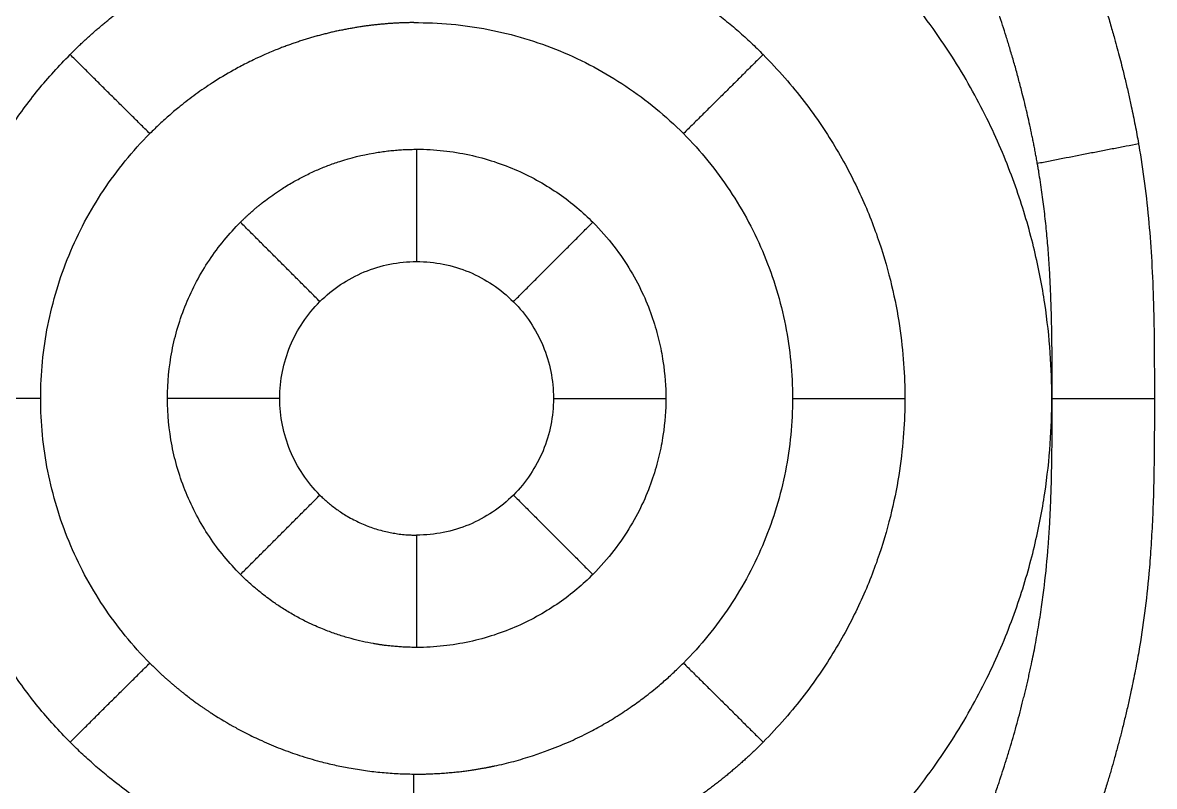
# Model space of a CAD drawing. Extents: x -54 to 18, y -18 to 89.
# Drawn here: x -31.5 to -20.62, y 12.07 to 19.42 of the extents above; entities that cross this region are included whole.
import ezdxf

# ---------------------------------------------------------------- set-up
doc = ezdxf.new("R2010")
doc.units = 0
doc.header["$MEASUREMENT"] = 0
doc.layers.add('GEOMETRY', color=2, linetype='Continuous', lineweight=25)

# ---------------------------------------------------------------- blocks, each defined once
blk = doc.blocks.new('2026 MINI-ASPIRE')
at = {"layer": 'GEOMETRY'}
blk.add_line((-2.746, -34.951), (-2.746, -34.948), dxfattribs=at)
for points, knots in [([(-13.166, -31.643), (-13.156, -31.632), (-13.136, -31.612), (-13.106, -31.582), (-13.075, -31.553), (-13.044, -31.523), (-13.013, -31.494), (-12.981, -31.466), (-12.949, -31.437), (-12.918, -31.409), (-12.885, -31.382), (-12.853, -31.354), (-12.821, -31.327), (-12.777, -31.292), (-12.7, -31.231), (-12.593, -31.15), (-12.48, -31.071), (-12.343, -30.98), (-12.178, -30.879), (-11.977, -30.771), (-11.763, -30.668), (-11.558, -30.581), (-11.353, -30.507), (-11.177, -30.45), (-11.01, -30.404), (-10.871, -30.371), (-10.757, -30.347), (-10.666, -30.329), (-10.575, -30.314), (-10.484, -30.3), (-10.394, -30.289), (-10.305, -30.279), (-10.217, -30.271), (-10.129, -30.265), (-10.042, -30.26), (-9.956, -30.257), (-9.899, -30.256), (-9.871, -30.256)], [0, 0, 0, 0, 0.011688, 0.02336, 0.035015, 0.046653, 0.058273, 0.069875, 0.081458, 0.093023, 0.104568, 0.116093, 0.127598, 0.139082, 0.162301, 0.207543, 0.249443, 0.275164, 0.341826, 0.407499, 0.461793, 0.535706, 0.589517, 0.639955, 0.687121, 0.731118, 0.756789, 0.782219, 0.807404, 0.832344, 0.857039, 0.881486, 0.905686, 0.929637, 0.95334, 0.976794, 1, 1, 1, 1]), ([(-9.871, -30.256), (-9.857, -30.256), (-9.828, -30.256), (-9.785, -30.256), (-9.743, -30.257), (-9.7, -30.258), (-9.658, -30.259), (-9.615, -30.261), (-9.573, -30.263), (-9.53, -30.266), (-9.488, -30.269), (-9.446, -30.272), (-9.404, -30.276), (-9.312, -30.285), (-9.131, -30.307), (-8.887, -30.35), (-8.626, -30.412), (-8.382, -30.484), (-8.152, -30.566), (-7.933, -30.657), (-7.729, -30.753), (-7.558, -30.844), (-7.363, -30.958), (-7.213, -31.055), (-7.077, -31.152), (-7.007, -31.204), (-6.939, -31.256), (-6.873, -31.31), (-6.808, -31.364), (-6.744, -31.418), (-6.682, -31.473), (-6.622, -31.529), (-6.563, -31.585), (-6.525, -31.624), (-6.506, -31.643)], [0, 0, 0, 0, 0.011452, 0.022875, 0.034287, 0.045688, 0.057075, 0.06845, 0.079812, 0.09116, 0.102493, 0.113812, 0.125116, 0.136405, 0.188247, 0.271232, 0.335165, 0.403051, 0.475273, 0.531263, 0.593884, 0.65543, 0.687123, 0.775024, 0.798401, 0.821587, 0.844579, 0.867375, 0.889976, 0.912379, 0.934583, 0.956589, 0.978395, 1, 1, 1, 1]), ([(-3.731, -34.948), (-3.731, -34.808), (-3.736, -34.662), (-3.757, -34.358), (-3.775, -34.2), (-3.824, -33.871), (-3.857, -33.7), (-3.941, -33.348), (-3.993, -33.166), (-4.121, -32.792), (-4.196, -32.599), (-4.376, -32.208), (-4.48, -32.009), (-4.721, -31.607), (-4.858, -31.405), (-5.169, -31.004), (-5.343, -30.806), (-5.537, -30.613)], [0, 0, 0, 0, 0.125, 0.125, 0.25, 0.25, 0.375, 0.375, 0.5, 0.5, 0.625, 0.625, 0.75, 0.75, 0.875, 0.875, 1, 1, 1, 1]), ([(-3.388, -30.675), (-3.38, -30.698), (-3.364, -30.742), (-3.342, -30.808), (-3.319, -30.874), (-3.289, -30.965), (-3.251, -31.079), (-3.208, -31.218), (-3.167, -31.354), (-3.132, -31.477), (-3.103, -31.584), (-3.078, -31.677), (-3.063, -31.738), (-3.055, -31.767)], [0, 0, 0, 0, 0.064312, 0.1229879, 0.1819413, 0.2483623, 0.3737505, 0.4988299, 0.6292715, 0.7476788, 0.8353439, 0.9194487, 1, 1, 1, 1]), ([(-4.015, -32.016), (-4.021, -31.995), (-4.031, -31.953), (-4.048, -31.891), (-4.065, -31.828), (-4.082, -31.765), (-4.1, -31.703), (-4.118, -31.641), (-4.141, -31.562), (-4.169, -31.468), (-4.204, -31.361), (-4.232, -31.275), (-4.256, -31.203), (-4.281, -31.131), (-4.304, -31.065), (-4.32, -31.022), (-4.323, -31.013)], [0, 0, 0, 0, 0.061682, 0.123406, 0.185174, 0.246991, 0.308857, 0.370776, 0.43275, 0.543975, 0.649999, 0.755332, 0.800835, 0.868746, 0.973663, 1, 1, 1, 1]), ([(-9.863, -31.336), (-9.876, -31.336), (-9.902, -31.336), (-9.941, -31.337), (-9.98, -31.338), (-10.019, -31.34), (-10.059, -31.342), (-10.098, -31.345), (-10.138, -31.348), (-10.179, -31.352), (-10.219, -31.356), (-10.26, -31.36), (-10.301, -31.365), (-10.342, -31.371), (-10.383, -31.377), (-10.424, -31.384), (-10.466, -31.391), (-10.507, -31.398), (-10.549, -31.407), (-10.591, -31.415), (-10.633, -31.424), (-10.675, -31.434), (-10.717, -31.445), (-10.76, -31.456), (-10.802, -31.467), (-10.845, -31.479), (-10.887, -31.492), (-10.93, -31.505), (-10.973, -31.519), (-11.015, -31.533), (-11.058, -31.549), (-11.101, -31.564), (-11.145, -31.581), (-11.214, -31.608), (-11.301, -31.645), (-11.396, -31.689), (-11.492, -31.737), (-11.625, -31.808), (-11.788, -31.906), (-11.958, -32.022), (-12.077, -32.114), (-12.159, -32.181), (-12.209, -32.224), (-12.257, -32.267), (-12.306, -32.311), (-12.353, -32.357), (-12.385, -32.388), (-12.4, -32.403)], [0, 0, 0, 0, 0.013695, 0.027476, 0.041344, 0.0553, 0.069342, 0.083472, 0.097688, 0.111991, 0.126381, 0.140857, 0.15542, 0.170069, 0.184804, 0.199625, 0.214531, 0.229523, 0.2446, 0.259761, 0.275007, 0.290336, 0.305749, 0.321245, 0.336823, 0.352484, 0.368226, 0.384049, 0.399953, 0.415936, 0.431998, 0.448139, 0.464357, 0.481598, 0.527859, 0.564472, 0.59247, 0.641597, 0.72489, 0.793813, 0.860955, 0.883938, 0.907002, 0.930144, 0.95336, 0.976646, 1, 1, 1, 1]), ([(-9.863, -31.336), (-9.623, -31.334), (-9.383, -31.356), (-8.912, -31.447), (-8.681, -31.517), (-8.238, -31.699), (-8.025, -31.813), (-7.627, -32.08), (-7.441, -32.233), (-7.272, -32.403)], [0, 0, 0, 0, 0.25, 0.25, 0.5, 0.5, 0.75, 0.75, 1, 1, 1, 1]), ([(-14.528, -34.948), (-14.528, -34.802), (-14.522, -34.654), (-14.493, -34.357), (-14.472, -34.207), (-14.414, -33.909), (-14.378, -33.761), (-14.291, -33.466), (-14.24, -33.32), (-14.123, -33.034), (-14.057, -32.893), (-13.912, -32.618), (-13.833, -32.485), (-13.662, -32.227), (-13.57, -32.102), (-13.376, -31.864), (-13.273, -31.75), (-13.166, -31.643)], [0, 0, 0, 0, 0.125, 0.125, 0.25, 0.25, 0.375, 0.375, 0.5, 0.5, 0.625, 0.625, 0.75, 0.75, 0.875, 0.875, 1, 1, 1, 1]), ([(-12.4, -32.403), (-12.432, -32.371), (-12.464, -32.34), (-12.528, -32.277), (-12.559, -32.245), (-12.623, -32.182), (-12.655, -32.15), (-12.719, -32.087), (-12.751, -32.055), (-12.815, -31.992), (-12.847, -31.96), (-12.911, -31.896), (-12.943, -31.865), (-13.006, -31.801), (-13.038, -31.77), (-13.102, -31.706), (-13.134, -31.674), (-13.166, -31.643)], [0, 0, 0, 0, 0.125, 0.125, 0.25, 0.25, 0.375, 0.375, 0.5, 0.5, 0.625, 0.625, 0.75, 0.75, 0.875, 0.875, 1, 1, 1, 1]), ([(-6.506, -31.643), (-6.538, -31.674), (-6.57, -31.706), (-6.634, -31.77), (-6.666, -31.801), (-6.729, -31.865), (-6.761, -31.897), (-6.825, -31.96), (-6.857, -31.992), (-6.921, -32.055), (-6.953, -32.087), (-7.017, -32.15), (-7.049, -32.182), (-7.113, -32.245), (-7.144, -32.277), (-7.208, -32.34), (-7.24, -32.372), (-7.272, -32.403)], [0, 0, 0, 0, 0.125, 0.125, 0.25, 0.25, 0.375, 0.375, 0.5, 0.5, 0.625, 0.625, 0.75, 0.75, 0.875, 0.875, 1, 1, 1, 1]), ([(-6.506, -31.643), (-6.359, -31.79), (-6.228, -31.942), (-5.994, -32.248), (-5.89, -32.402), (-5.709, -32.708), (-5.631, -32.86), (-5.495, -33.158), (-5.438, -33.305), (-5.342, -33.59), (-5.303, -33.728), (-5.239, -33.997), (-5.214, -34.127), (-5.177, -34.377), (-5.164, -34.498), (-5.147, -34.73), (-5.144, -34.841), (-5.144, -34.948)], [0, 0, 0, 0, 0.125, 0.125, 0.25, 0.25, 0.375, 0.375, 0.5, 0.5, 0.625, 0.625, 0.75, 0.75, 0.875, 0.875, 1, 1, 1, 1]), ([(-3.055, -31.767), (-3.05, -31.789), (-3.039, -31.831), (-3.024, -31.894), (-3.009, -31.957), (-2.995, -32.019), (-2.981, -32.08), (-2.966, -32.151), (-2.949, -32.231), (-2.931, -32.321), (-2.914, -32.41), (-2.904, -32.469), (-2.898, -32.498)], [0, 0, 0, 0, 0.087923, 0.174908, 0.260958, 0.346076, 0.430267, 0.513534, 0.637076, 0.759325, 0.880296, 1, 1, 1, 1]), ([(-3.871, -32.688), (-3.874, -32.671), (-3.88, -32.637), (-3.889, -32.587), (-3.898, -32.537), (-3.908, -32.489), (-3.918, -32.441), (-3.931, -32.378), (-3.948, -32.298), (-3.969, -32.204), (-3.992, -32.109), (-4.007, -32.047), (-4.015, -32.016)], [0, 0, 0, 0, 0.075594, 0.150015, 0.223258, 0.29532, 0.366197, 0.435884, 0.578037, 0.719439, 0.860093, 1, 1, 1, 1]), ([(-13.449, -34.948), (-13.449, -34.713), (-13.426, -34.477), (-13.334, -34.016), (-13.266, -33.789), (-13.087, -33.354), (-12.976, -33.145), (-12.715, -32.753), (-12.566, -32.57), (-12.4, -32.403)], [0, 0, 0, 0, 0.25, 0.25, 0.5, 0.5, 0.75, 0.75, 1, 1, 1, 1]), ([(-7.272, -32.403), (-7.106, -32.57), (-6.957, -32.754), (-6.696, -33.146), (-6.586, -33.354), (-6.406, -33.789), (-6.338, -34.016), (-6.247, -34.477), (-6.224, -34.713), (-6.224, -34.948)], [0, 0, 0, 0, 0.25, 0.25, 0.5, 0.5, 0.75, 0.75, 1, 1, 1, 1]), ([(-3.871, -32.688), (-3.83, -32.68), (-3.79, -32.672), (-3.708, -32.656), (-3.667, -32.648), (-3.544, -32.624), (-3.462, -32.608), (-3.339, -32.584), (-3.298, -32.576), (-3.216, -32.56), (-3.176, -32.552), (-3.096, -32.537), (-3.056, -32.529), (-2.977, -32.514), (-2.938, -32.506), (-2.898, -32.498)], [0, 0, 0, 0, 0.125, 0.125, 0.25, 0.25, 0.5, 0.5, 0.625, 0.625, 0.75, 0.75, 0.875, 0.875, 1, 1, 1, 1]), ([(-2.898, -32.498), (-2.898, -32.504), (-2.875, -32.632), (-2.837, -32.886), (-2.797, -33.259), (-2.769, -33.644), (-2.756, -33.966), (-2.75, -34.235), (-2.747, -34.457), (-2.746, -34.697), (-2.746, -34.866), (-2.746, -34.948)], [0, 0, 0, 0, 0.006838, 0.158944, 0.3139, 0.464922, 0.629655, 0.706989, 0.793847, 0.900575, 1, 1, 1, 1]), ([(-11.529, -33.255), (-11.522, -33.247), (-11.507, -33.233), (-11.485, -33.212), (-11.465, -33.193), (-11.446, -33.175), (-11.428, -33.16), (-11.412, -33.145), (-11.398, -33.133), (-11.384, -33.121), (-11.373, -33.111), (-11.362, -33.103), (-11.354, -33.096), (-11.347, -33.09), (-11.341, -33.086), (-11.337, -33.082), (-11.315, -33.065), (-11.247, -33.012), (-11.141, -32.938), (-11.019, -32.865), (-10.909, -32.807), (-10.801, -32.755), (-10.689, -32.709), (-10.508, -32.646), (-10.34, -32.604), (-10.19, -32.58), (-10.129, -32.571), (-10.069, -32.565), (-10.01, -32.56), (-9.951, -32.556), (-9.893, -32.554), (-9.855, -32.554), (-9.836, -32.553)], [0, 0, 0, 0, 0.017089, 0.033043, 0.047866, 0.061564, 0.074142, 0.085606, 0.095961, 0.105211, 0.11336, 0.120413, 0.126373, 0.131242, 0.135024, 0.137721, 0.139333, 0.180185, 0.275463, 0.344671, 0.407951, 0.472686, 0.536298, 0.601124, 0.778197, 0.811168, 0.843713, 0.87583, 0.907519, 0.938776, 0.969604, 1, 1, 1, 1]), ([(-9.836, -32.553), (-9.836, -32.599), (-9.836, -32.644), (-9.836, -32.733), (-9.836, -32.778), (-9.836, -32.868), (-9.836, -32.913), (-9.836, -33.003), (-9.836, -33.048), (-9.836, -33.138), (-9.836, -33.183), (-9.836, -33.274), (-9.836, -33.319), (-9.836, -33.409), (-9.836, -33.453), (-9.836, -33.543), (-9.836, -33.588), (-9.836, -33.633)], [0, 0, 0, 0, 0.125, 0.125, 0.25, 0.25, 0.375, 0.375, 0.5, 0.5, 0.625, 0.625, 0.75, 0.75, 0.875, 0.875, 1, 1, 1, 1]), ([(-9.836, -32.553), (-9.75, -32.553), (-9.664, -32.558), (-9.494, -32.576), (-9.411, -32.59), (-9.166, -32.643), (-9.01, -32.695), (-8.721, -32.823), (-8.588, -32.899), (-8.346, -33.067), (-8.238, -33.159), (-8.143, -33.255)], [0, 0, 0, 0, 0.125, 0.125, 0.25, 0.25, 0.5, 0.5, 0.75, 0.75, 1, 1, 1, 1]), ([(-3.728, -34.948), (-3.728, -34.911), (-3.728, -34.837), (-3.728, -34.725), (-3.729, -34.611), (-3.729, -34.494), (-3.731, -34.376), (-3.733, -34.237), (-3.737, -34.077), (-3.744, -33.897), (-3.753, -33.713), (-3.765, -33.527), (-3.782, -33.338), (-3.802, -33.152), (-3.826, -32.963), (-3.848, -32.823), (-3.863, -32.73), (-3.868, -32.702), (-3.871, -32.688)], [0, 0, 0, 0, 0.048532, 0.097978, 0.148368, 0.199731, 0.252098, 0.305499, 0.383069, 0.463785, 0.543136, 0.628007, 0.710078, 0.793892, 0.875827, 0.962298, 0.981264, 1, 1, 1, 1]), ([(-12.231, -34.948), (-12.231, -34.798), (-12.216, -34.645), (-12.157, -34.339), (-12.112, -34.187), (-11.992, -33.893), (-11.916, -33.751), (-11.74, -33.487), (-11.639, -33.365), (-11.529, -33.255)], [0, 0, 0, 0, 0.25, 0.25, 0.5, 0.5, 0.75, 0.75, 1, 1, 1, 1]), ([(-10.766, -34.018), (-10.798, -33.987), (-10.829, -33.955), (-10.893, -33.891), (-10.925, -33.859), (-10.988, -33.796), (-11.02, -33.764), (-11.084, -33.7), (-11.116, -33.668), (-11.179, -33.605), (-11.211, -33.573), (-11.275, -33.509), (-11.307, -33.477), (-11.37, -33.414), (-11.402, -33.382), (-11.466, -33.319), (-11.497, -33.287), (-11.529, -33.255)], [0, 0, 0, 0, 0.125, 0.125, 0.25, 0.25, 0.375, 0.375, 0.5, 0.5, 0.625, 0.625, 0.75, 0.75, 0.875, 0.875, 1, 1, 1, 1]), ([(-8.906, -34.019), (-8.874, -33.987), (-8.843, -33.955), (-8.779, -33.891), (-8.747, -33.86), (-8.684, -33.796), (-8.652, -33.764), (-8.588, -33.7), (-8.556, -33.668), (-8.493, -33.605), (-8.461, -33.573), (-8.397, -33.509), (-8.365, -33.477), (-8.302, -33.414), (-8.27, -33.382), (-8.207, -33.318), (-8.175, -33.287), (-8.143, -33.255)], [0, 0, 0, 0, 0.125, 0.125, 0.25, 0.25, 0.375, 0.375, 0.5, 0.5, 0.625, 0.625, 0.75, 0.75, 0.875, 0.875, 1, 1, 1, 1]), ([(-8.143, -33.255), (-8.068, -33.33), (-8, -33.408), (-7.879, -33.564), (-7.826, -33.643), (-7.733, -33.8), (-7.692, -33.878), (-7.622, -34.031), (-7.593, -34.106), (-7.544, -34.252), (-7.523, -34.323), (-7.491, -34.461), (-7.478, -34.527), (-7.449, -34.72), (-7.441, -34.839), (-7.441, -34.948)], [0, 0, 0, 0, 0.125, 0.125, 0.25, 0.25, 0.375, 0.375, 0.5, 0.5, 0.625, 0.625, 0.75, 0.75, 1, 1, 1, 1]), ([(-10.766, -34.018), (-10.705, -33.958), (-10.638, -33.903), (-10.495, -33.807), (-10.419, -33.766), (-10.26, -33.7), (-10.177, -33.675), (-10.008, -33.642), (-9.922, -33.633), (-9.836, -33.633)], [0, 0, 0, 0, 0.25, 0.25, 0.5, 0.5, 0.75, 0.75, 1, 1, 1, 1]), ([(-9.836, -33.633), (-9.75, -33.633), (-9.664, -33.642), (-9.495, -33.675), (-9.412, -33.7), (-9.253, -33.766), (-9.177, -33.807), (-9.034, -33.903), (-8.967, -33.958), (-8.906, -34.019)], [0, 0, 0, 0, 0.25, 0.25, 0.5, 0.5, 0.75, 0.75, 1, 1, 1, 1]), ([(-11.151, -34.948), (-11.151, -34.862), (-11.142, -34.776), (-11.109, -34.607), (-11.084, -34.524), (-11.018, -34.365), (-10.977, -34.289), (-10.881, -34.146), (-10.827, -34.079), (-10.766, -34.018)], [0, 0, 0, 0, 0.25, 0.25, 0.5, 0.5, 0.75, 0.75, 1, 1, 1, 1]), ([(-8.906, -34.019), (-8.845, -34.079), (-8.791, -34.146), (-8.695, -34.289), (-8.654, -34.366), (-8.588, -34.524), (-8.563, -34.607), (-8.53, -34.776), (-8.521, -34.862), (-8.521, -34.948)], [0, 0, 0, 0, 0.25, 0.25, 0.5, 0.5, 0.75, 0.75, 1, 1, 1, 1]), ([(-13.449, -34.948), (-13.494, -34.948), (-13.539, -34.948), (-13.628, -34.948), (-13.673, -34.948), (-13.763, -34.948), (-13.808, -34.948), (-13.898, -34.948), (-13.943, -34.948), (-14.033, -34.948), (-14.078, -34.948), (-14.168, -34.948), (-14.213, -34.948), (-14.303, -34.948), (-14.348, -34.948), (-14.438, -34.948), (-14.483, -34.948), (-14.528, -34.948)], [0, 0, 0, 0, 0.125, 0.125, 0.25, 0.25, 0.375, 0.375, 0.5, 0.5, 0.625, 0.625, 0.75, 0.75, 0.875, 0.875, 1, 1, 1, 1]), ([(-13.166, -38.254), (-13.273, -38.146), (-13.376, -38.032), (-13.57, -37.794), (-13.662, -37.669), (-13.833, -37.411), (-13.912, -37.278), (-14.057, -37.003), (-14.123, -36.863), (-14.24, -36.576), (-14.291, -36.43), (-14.378, -36.135), (-14.414, -35.987), (-14.472, -35.689), (-14.493, -35.539), (-14.522, -35.242), (-14.528, -35.094), (-14.528, -34.948)], [0, 0, 0, 0, 0.125, 0.125, 0.25, 0.25, 0.375, 0.375, 0.5, 0.5, 0.625, 0.625, 0.75, 0.75, 0.875, 0.875, 1, 1, 1, 1]), ([(-12.4, -37.493), (-12.566, -37.326), (-12.715, -37.143), (-12.976, -36.751), (-13.087, -36.542), (-13.266, -36.107), (-13.334, -35.88), (-13.426, -35.419), (-13.449, -35.183), (-13.449, -34.948)], [0, 0, 0, 0, 0.25, 0.25, 0.5, 0.5, 0.75, 0.75, 1, 1, 1, 1]), ([(-11.151, -34.948), (-11.196, -34.948), (-11.241, -34.948), (-11.331, -34.948), (-11.376, -34.948), (-11.465, -34.948), (-11.511, -34.948), (-11.601, -34.948), (-11.646, -34.948), (-11.736, -34.948), (-11.781, -34.948), (-11.871, -34.948), (-11.916, -34.948), (-12.006, -34.948), (-12.051, -34.948), (-12.141, -34.948), (-12.185, -34.948), (-12.231, -34.948)], [0, 0, 0, 0, 0.125, 0.125, 0.25, 0.25, 0.375, 0.375, 0.5, 0.5, 0.625, 0.625, 0.75, 0.75, 0.875, 0.875, 1, 1, 1, 1]), ([(-11.529, -36.641), (-11.639, -36.531), (-11.74, -36.409), (-11.916, -36.145), (-11.992, -36.003), (-12.112, -35.709), (-12.157, -35.557), (-12.216, -35.251), (-12.231, -35.098), (-12.231, -34.948)], [0, 0, 0, 0, 0.25, 0.25, 0.5, 0.5, 0.75, 0.75, 1, 1, 1, 1]), ([(-10.766, -35.878), (-10.827, -35.817), (-10.881, -35.75), (-10.977, -35.607), (-11.018, -35.531), (-11.084, -35.372), (-11.109, -35.289), (-11.142, -35.12), (-11.151, -35.034), (-11.151, -34.948)], [0, 0, 0, 0, 0.25, 0.25, 0.5, 0.5, 0.75, 0.75, 1, 1, 1, 1]), ([(-8.521, -34.948), (-8.521, -35.034), (-8.53, -35.12), (-8.563, -35.289), (-8.588, -35.372), (-8.654, -35.531), (-8.695, -35.607), (-8.791, -35.75), (-8.845, -35.817), (-8.906, -35.878)], [0, 0, 0, 0, 0.25, 0.25, 0.5, 0.5, 0.75, 0.75, 1, 1, 1, 1]), ([(-8.521, -34.948), (-8.476, -34.948), (-8.431, -34.948), (-8.342, -34.948), (-8.297, -34.948), (-8.207, -34.948), (-8.162, -34.948), (-8.071, -34.948), (-8.026, -34.948), (-7.936, -34.948), (-7.891, -34.948), (-7.801, -34.948), (-7.756, -34.948), (-7.666, -34.948), (-7.621, -34.948), (-7.532, -34.948), (-7.487, -34.948), (-7.441, -34.948)], [0, 0, 0, 0, 0.125, 0.125, 0.25, 0.25, 0.375, 0.375, 0.5, 0.5, 0.625, 0.625, 0.75, 0.75, 0.875, 0.875, 1, 1, 1, 1]), ([(-7.441, -34.948), (-7.441, -35.057), (-7.449, -35.176), (-7.478, -35.369), (-7.491, -35.435), (-7.523, -35.573), (-7.544, -35.644), (-7.593, -35.79), (-7.622, -35.865), (-7.692, -36.018), (-7.733, -36.096), (-7.826, -36.253), (-7.879, -36.332), (-8, -36.488), (-8.068, -36.566), (-8.143, -36.641)], [0, 0, 0, 0, 0.25, 0.25, 0.375, 0.375, 0.5, 0.5, 0.625, 0.625, 0.75, 0.75, 0.875, 0.875, 1, 1, 1, 1]), ([(-6.224, -34.948), (-6.224, -35.183), (-6.247, -35.419), (-6.338, -35.88), (-6.406, -36.107), (-6.586, -36.542), (-6.696, -36.75), (-6.957, -37.143), (-7.106, -37.326), (-7.272, -37.493)], [0, 0, 0, 0, 0.25, 0.25, 0.5, 0.5, 0.75, 0.75, 1, 1, 1, 1]), ([(-5.144, -34.948), (-5.144, -35.055), (-5.147, -35.166), (-5.164, -35.398), (-5.177, -35.519), (-5.214, -35.769), (-5.239, -35.899), (-5.303, -36.168), (-5.342, -36.306), (-5.438, -36.591), (-5.495, -36.738), (-5.631, -37.036), (-5.709, -37.188), (-5.891, -37.494), (-5.994, -37.648), (-6.228, -37.954), (-6.359, -38.106), (-6.506, -38.253)], [0, 0, 0, 0, 0.125, 0.125, 0.25, 0.25, 0.375, 0.375, 0.5, 0.5, 0.625, 0.625, 0.75, 0.75, 0.875, 0.875, 1, 1, 1, 1]), ([(-6.224, -34.948), (-6.178, -34.948), (-6.134, -34.948), (-6.044, -34.948), (-5.999, -34.948), (-5.909, -34.948), (-5.864, -34.948), (-5.775, -34.948), (-5.729, -34.948), (-5.639, -34.948), (-5.594, -34.948), (-5.504, -34.948), (-5.459, -34.948), (-5.369, -34.948), (-5.324, -34.948), (-5.234, -34.948), (-5.189, -34.948), (-5.144, -34.948)], [0, 0, 0, 0, 0.125, 0.125, 0.25, 0.25, 0.375, 0.375, 0.5, 0.5, 0.625, 0.625, 0.75, 0.75, 0.875, 0.875, 1, 1, 1, 1]), ([(-5.537, -39.283), (-5.343, -39.09), (-5.169, -38.892), (-4.858, -38.491), (-4.721, -38.289), (-4.48, -37.887), (-4.376, -37.688), (-4.196, -37.297), (-4.121, -37.105), (-3.993, -36.73), (-3.941, -36.548), (-3.857, -36.196), (-3.824, -36.025), (-3.775, -35.696), (-3.757, -35.538), (-3.736, -35.234), (-3.731, -35.088), (-3.731, -34.948)], [0, 0, 0, 0, 0.125, 0.125, 0.25, 0.25, 0.375, 0.375, 0.5, 0.5, 0.625, 0.625, 0.75, 0.75, 0.875, 0.875, 1, 1, 1, 1]), ([(-4.015, -37.88), (-4.011, -37.863), (-4.002, -37.827), (-3.989, -37.774), (-3.976, -37.72), (-3.963, -37.666), (-3.951, -37.612), (-3.939, -37.557), (-3.918, -37.46), (-3.889, -37.316), (-3.856, -37.125), (-3.826, -36.933), (-3.794, -36.683), (-3.77, -36.433), (-3.753, -36.184), (-3.744, -35.999), (-3.737, -35.819), (-3.733, -35.639), (-3.73, -35.462), (-3.728, -35.286), (-3.728, -35.116), (-3.728, -35.003), (-3.728, -34.948)], [0, 0, 0, 0, 0.018584, 0.037225, 0.055923, 0.074678, 0.09349, 0.11236, 0.131287, 0.194483, 0.261652, 0.328003, 0.390868, 0.518146, 0.583266, 0.644151, 0.706083, 0.765597, 0.826749, 0.886149, 0.943873, 1, 1, 1, 1]), ([(-3.728, -34.948), (-3.687, -34.948), (-3.646, -34.948), (-3.564, -34.948), (-3.523, -34.948), (-3.441, -34.948), (-3.399, -34.948), (-3.317, -34.949), (-3.275, -34.949), (-3.151, -34.949), (-3.068, -34.949), (-2.946, -34.95), (-2.906, -34.95), (-2.826, -34.951), (-2.786, -34.951), (-2.746, -34.951)], [0, 0, 0, 0, 0.125, 0.125, 0.25, 0.25, 0.375, 0.375, 0.5, 0.5, 0.75, 0.75, 0.875, 0.875, 1, 1, 1, 1]), ([(-2.746, -34.951), (-2.746, -35.026), (-2.746, -35.194), (-2.747, -35.433), (-2.75, -35.66), (-2.755, -35.886), (-2.764, -36.127), (-2.779, -36.385), (-2.801, -36.679), (-2.837, -37.01), (-2.884, -37.321), (-2.929, -37.568), (-2.963, -37.733), (-2.995, -37.878), (-3.024, -38.003), (-3.045, -38.086), (-3.055, -38.129)], [0, 0, 0, 0, 0.070145, 0.157066, 0.223727, 0.283077, 0.368537, 0.4493, 0.525403, 0.644315, 0.76104, 0.819854, 0.87998, 0.919117, 0.959121, 1, 1, 1, 1]), ([(-11.529, -36.641), (-11.497, -36.609), (-11.466, -36.578), (-11.402, -36.514), (-11.37, -36.482), (-11.307, -36.419), (-11.275, -36.387), (-11.211, -36.323), (-11.179, -36.291), (-11.116, -36.228), (-11.084, -36.196), (-11.02, -36.132), (-10.988, -36.1), (-10.925, -36.037), (-10.893, -36.005), (-10.829, -35.941), (-10.798, -35.91), (-10.766, -35.878)], [0, 0, 0, 0, 0.125, 0.125, 0.25, 0.25, 0.375, 0.375, 0.5, 0.5, 0.625, 0.625, 0.75, 0.75, 0.875, 0.875, 1, 1, 1, 1]), ([(-10.766, -35.878), (-10.761, -35.883), (-10.75, -35.893), (-10.735, -35.908), (-10.718, -35.923), (-10.701, -35.938), (-10.683, -35.954), (-10.651, -35.98), (-10.609, -36.012), (-10.554, -36.05), (-10.5, -36.083), (-10.422, -36.126), (-10.322, -36.172), (-10.217, -36.208), (-10.135, -36.229), (-10.075, -36.241), (-10.016, -36.251), (-9.958, -36.258), (-9.905, -36.261), (-9.866, -36.263), (-9.844, -36.263), (-9.836, -36.263)], [0, 0, 0, 0, 0.020729, 0.041953, 0.063668, 0.08587, 0.108556, 0.13172, 0.206627, 0.262714, 0.323465, 0.392396, 0.520035, 0.644943, 0.71239, 0.766817, 0.822392, 0.885326, 0.938089, 0.976153, 1, 1, 1, 1]), ([(-8.906, -35.878), (-8.967, -35.938), (-9.034, -35.993), (-9.177, -36.089), (-9.253, -36.13), (-9.412, -36.196), (-9.495, -36.221), (-9.664, -36.254), (-9.75, -36.263), (-9.836, -36.263)], [0, 0, 0, 0, 0.25, 0.25, 0.5, 0.5, 0.75, 0.75, 1, 1, 1, 1]), ([(-8.906, -35.878), (-8.874, -35.909), (-8.843, -35.941), (-8.779, -36.005), (-8.747, -36.036), (-8.684, -36.1), (-8.652, -36.132), (-8.588, -36.196), (-8.556, -36.228), (-8.493, -36.291), (-8.461, -36.323), (-8.397, -36.387), (-8.365, -36.419), (-8.302, -36.482), (-8.27, -36.514), (-8.207, -36.578), (-8.175, -36.609), (-8.143, -36.641)], [0, 0, 0, 0, 0.125, 0.125, 0.25, 0.25, 0.375, 0.375, 0.5, 0.5, 0.625, 0.625, 0.75, 0.75, 0.875, 0.875, 1, 1, 1, 1]), ([(-9.836, -36.263), (-9.836, -36.308), (-9.836, -36.353), (-9.836, -36.443), (-9.836, -36.487), (-9.836, -36.577), (-9.836, -36.622), (-9.836, -36.713), (-9.836, -36.758), (-9.836, -36.848), (-9.836, -36.893), (-9.836, -36.983), (-9.836, -37.028), (-9.836, -37.118), (-9.836, -37.163), (-9.836, -37.253), (-9.836, -37.297), (-9.836, -37.343)], [0, 0, 0, 0, 0.125, 0.125, 0.25, 0.25, 0.375, 0.375, 0.5, 0.5, 0.625, 0.625, 0.75, 0.75, 0.875, 0.875, 1, 1, 1, 1]), ([(-9.836, -37.343), (-9.846, -37.343), (-9.867, -37.342), (-9.897, -37.342), (-9.926, -37.341), (-9.955, -37.34), (-9.982, -37.338), (-10.008, -37.336), (-10.034, -37.334), (-10.058, -37.332), (-10.081, -37.33), (-10.103, -37.328), (-10.124, -37.325), (-10.144, -37.323), (-10.163, -37.32), (-10.18, -37.318), (-10.197, -37.315), (-10.212, -37.313), (-10.226, -37.311), (-10.239, -37.308), (-10.282, -37.301), (-10.358, -37.286), (-10.466, -37.259), (-10.577, -37.226), (-10.698, -37.183), (-10.81, -37.137), (-10.919, -37.085), (-11.02, -37.031), (-11.121, -36.97), (-11.227, -36.899), (-11.323, -36.826), (-11.409, -36.754), (-11.468, -36.701), (-11.505, -36.665), (-11.523, -36.647), (-11.529, -36.641)], [0, 0, 0, 0, 0.016537, 0.032598, 0.048169, 0.063237, 0.077791, 0.091817, 0.105305, 0.118244, 0.130623, 0.142432, 0.153662, 0.164303, 0.174349, 0.183789, 0.192618, 0.200829, 0.208414, 0.215369, 0.221688, 0.278768, 0.33813, 0.399815, 0.463856, 0.542626, 0.591992, 0.65777, 0.72455, 0.78057, 0.86076, 0.917011, 0.959135, 0.986853, 1, 1, 1, 1]), ([(-8.143, -36.641), (-8.238, -36.737), (-8.346, -36.829), (-8.588, -36.997), (-8.721, -37.073), (-9.01, -37.201), (-9.166, -37.253), (-9.411, -37.306), (-9.494, -37.32), (-9.664, -37.338), (-9.75, -37.343), (-9.836, -37.343)], [0, 0, 0, 0, 0.25, 0.25, 0.5, 0.5, 0.75, 0.75, 0.875, 0.875, 1, 1, 1, 1]), ([(-13.166, -38.254), (-13.134, -38.222), (-13.102, -38.19), (-13.038, -38.126), (-13.006, -38.095), (-12.943, -38.031), (-12.911, -38), (-12.847, -37.936), (-12.815, -37.904), (-12.751, -37.841), (-12.719, -37.809), (-12.655, -37.746), (-12.623, -37.714), (-12.559, -37.651), (-12.528, -37.619), (-12.464, -37.556), (-12.432, -37.525), (-12.4, -37.493)], [0, 0, 0, 0, 0.125, 0.125, 0.25, 0.25, 0.375, 0.375, 0.5, 0.5, 0.625, 0.625, 0.75, 0.75, 0.875, 0.875, 1, 1, 1, 1]), ([(-12.4, -37.493), (-12.391, -37.502), (-12.373, -37.52), (-12.346, -37.546), (-12.319, -37.572), (-12.293, -37.596), (-12.268, -37.62), (-12.243, -37.642), (-12.218, -37.664), (-12.194, -37.685), (-12.171, -37.705), (-12.148, -37.724), (-12.126, -37.742), (-12.104, -37.76), (-12.083, -37.776), (-12.063, -37.792), (-12.043, -37.808), (-12.024, -37.822), (-12.006, -37.836), (-11.988, -37.849), (-11.971, -37.862), (-11.955, -37.874), (-11.94, -37.885), (-11.925, -37.896), (-11.911, -37.906), (-11.897, -37.915), (-11.884, -37.924), (-11.872, -37.932), (-11.861, -37.94), (-11.851, -37.947), (-11.841, -37.953), (-11.832, -37.959), (-11.824, -37.965), (-11.816, -37.97), (-11.809, -37.974), (-11.803, -37.978), (-11.727, -38.027), (-11.618, -38.092), (-11.459, -38.176), (-11.316, -38.245), (-11.145, -38.317), (-10.958, -38.384), (-10.785, -38.435), (-10.626, -38.474), (-10.506, -38.498), (-10.406, -38.515), (-10.327, -38.527), (-10.247, -38.537), (-10.169, -38.545), (-10.091, -38.552), (-10.014, -38.556), (-9.938, -38.559), (-9.888, -38.56), (-9.863, -38.56)], [0, 0, 0, 0, 0.013714, 0.027071, 0.040072, 0.052717, 0.065009, 0.076948, 0.088535, 0.099772, 0.11066, 0.1212, 0.131393, 0.141241, 0.150744, 0.159905, 0.168724, 0.177203, 0.185343, 0.193145, 0.200611, 0.207741, 0.214538, 0.221001, 0.227132, 0.232932, 0.238403, 0.243544, 0.248358, 0.252845, 0.257005, 0.260839, 0.264349, 0.267535, 0.270398, 0.272937, 0.275154, 0.366944, 0.407475, 0.465972, 0.535722, 0.604609, 0.676581, 0.727718, 0.77793, 0.806824, 0.835395, 0.863644, 0.891567, 0.919165, 0.946437, 0.973382, 1, 1, 1, 1]), ([(-9.863, -38.56), (-9.85, -38.561), (-9.825, -38.561), (-9.787, -38.56), (-9.751, -38.56), (-9.715, -38.559), (-9.68, -38.557), (-9.647, -38.556), (-9.614, -38.554), (-9.582, -38.552), (-9.552, -38.549), (-9.522, -38.547), (-9.493, -38.544), (-9.466, -38.542), (-9.439, -38.539), (-9.413, -38.536), (-9.388, -38.533), (-9.364, -38.53), (-9.341, -38.527), (-9.32, -38.523), (-9.298, -38.52), (-9.278, -38.517), (-9.259, -38.514), (-9.241, -38.511), (-9.224, -38.508), (-9.208, -38.505), (-9.192, -38.503), (-9.178, -38.5), (-9.164, -38.498), (-9.151, -38.495), (-9.14, -38.493), (-9.129, -38.491), (-9.119, -38.489), (-9.11, -38.487), (-9.102, -38.485), (-9.094, -38.484), (-9.028, -38.47), (-8.903, -38.44), (-8.733, -38.389), (-8.558, -38.328), (-8.384, -38.258), (-8.21, -38.176), (-8.054, -38.092), (-7.909, -38.005), (-7.772, -37.914), (-7.637, -37.816), (-7.535, -37.733), (-7.456, -37.666), (-7.408, -37.623), (-7.362, -37.58), (-7.316, -37.537), (-7.287, -37.507), (-7.272, -37.493)], [0, 0, 0, 0, 0.013408, 0.026458, 0.039169, 0.051541, 0.063575, 0.075271, 0.08663, 0.097653, 0.10834, 0.118692, 0.128711, 0.138396, 0.147749, 0.156772, 0.165463, 0.173826, 0.18186, 0.189566, 0.196945, 0.203999, 0.210728, 0.217133, 0.223214, 0.228973, 0.234411, 0.239528, 0.244324, 0.248801, 0.252959, 0.2568, 0.260322, 0.263528, 0.266417, 0.268989, 0.271246, 0.33754, 0.403003, 0.455149, 0.531264, 0.598513, 0.655425, 0.715792, 0.775002, 0.82631, 0.889934, 0.912346, 0.934559, 0.956573, 0.978387, 1, 1, 1, 1]), ([(-7.272, -37.493), (-7.24, -37.525), (-7.208, -37.556), (-7.144, -37.619), (-7.113, -37.651), (-7.049, -37.714), (-7.017, -37.746), (-6.953, -37.809), (-6.921, -37.841), (-6.857, -37.904), (-6.825, -37.936), (-6.761, -38), (-6.729, -38.031), (-6.666, -38.095), (-6.634, -38.126), (-6.57, -38.19), (-6.538, -38.222), (-6.506, -38.253)], [0, 0, 0, 0, 0.125, 0.125, 0.25, 0.25, 0.375, 0.375, 0.5, 0.5, 0.625, 0.625, 0.75, 0.75, 0.875, 0.875, 1, 1, 1, 1]), ([(-4.292, -38.796), (-4.287, -38.782), (-4.274, -38.745), (-4.256, -38.693), (-4.232, -38.621), (-4.204, -38.535), (-4.17, -38.428), (-4.136, -38.319), (-4.104, -38.209), (-4.073, -38.1), (-4.043, -37.99), (-4.025, -37.917), (-4.015, -37.88)], [0, 0, 0, 0, 0.047805, 0.122254, 0.172108, 0.287561, 0.403777, 0.525679, 0.644513, 0.763168, 0.881658, 1, 1, 1, 1]), ([(-3.055, -38.129), (-3.06, -38.147), (-3.069, -38.185), (-3.084, -38.241), (-3.1, -38.299), (-3.116, -38.358), (-3.136, -38.432), (-3.162, -38.523), (-3.195, -38.635), (-3.232, -38.755), (-3.265, -38.858), (-3.292, -38.941), (-3.313, -39.004), (-3.334, -39.066), (-3.348, -39.107), (-3.355, -39.126)], [0, 0, 0, 0, 0.054947, 0.111202, 0.168767, 0.227645, 0.287836, 0.388415, 0.499942, 0.624995, 0.749988, 0.811325, 0.875223, 0.940571, 1, 1, 1, 1]), ([(-9.871, -39.64), (-9.886, -39.64), (-9.915, -39.64), (-9.959, -39.639), (-10.002, -39.637), (-10.045, -39.636), (-10.086, -39.634), (-10.126, -39.631), (-10.166, -39.629), (-10.204, -39.626), (-10.242, -39.623), (-10.278, -39.619), (-10.314, -39.616), (-10.348, -39.612), (-10.382, -39.608), (-10.414, -39.605), (-10.446, -39.601), (-10.476, -39.596), (-10.506, -39.592), (-10.534, -39.588), (-10.561, -39.584), (-10.587, -39.58), (-10.612, -39.576), (-10.636, -39.572), (-10.659, -39.568), (-10.74, -39.553), (-10.89, -39.522), (-11.108, -39.467), (-11.326, -39.399), (-11.541, -39.321), (-11.752, -39.234), (-11.953, -39.137), (-12.166, -39.024), (-12.379, -38.894), (-12.595, -38.746), (-12.749, -38.628), (-12.853, -38.542), (-12.918, -38.487), (-12.981, -38.43), (-13.044, -38.373), (-13.106, -38.314), (-13.146, -38.274), (-13.166, -38.254)], [0, 0, 0, 0, 0.01221, 0.024194, 0.035947, 0.047464, 0.05874, 0.069771, 0.080553, 0.09108, 0.10135, 0.111358, 0.1211, 0.130573, 0.139771, 0.148693, 0.157335, 0.165692, 0.173763, 0.181544, 0.189032, 0.196223, 0.203117, 0.209709, 0.215998, 0.221981, 0.27774, 0.340703, 0.406085, 0.464337, 0.527849, 0.592467, 0.647115, 0.724868, 0.796442, 0.860943, 0.883928, 0.906994, 0.930138, 0.953356, 0.976644, 1, 1, 1, 1]), ([(-6.506, -38.253), (-6.516, -38.264), (-6.537, -38.285), (-6.569, -38.317), (-6.602, -38.348), (-6.635, -38.379), (-6.669, -38.41), (-6.703, -38.441), (-6.737, -38.472), (-6.772, -38.502), (-6.808, -38.532), (-6.844, -38.562), (-6.88, -38.592), (-6.917, -38.622), (-6.954, -38.651), (-6.992, -38.68), (-7.03, -38.709), (-7.069, -38.738), (-7.108, -38.766), (-7.212, -38.839), (-7.35, -38.93), (-7.554, -39.05), (-7.739, -39.148), (-7.951, -39.247), (-8.161, -39.333), (-8.371, -39.408), (-8.606, -39.478), (-8.849, -39.538), (-9.114, -39.587), (-9.353, -39.617), (-9.559, -39.633), (-9.716, -39.639), (-9.814, -39.64), (-9.859, -39.64), (-9.871, -39.64)], [0, 0, 0, 0, 0.011976, 0.024014, 0.036114, 0.048275, 0.060498, 0.072783, 0.085128, 0.097536, 0.110004, 0.122533, 0.135123, 0.147773, 0.160484, 0.173254, 0.186085, 0.198975, 0.211925, 0.224934, 0.300646, 0.344601, 0.41485, 0.468775, 0.532381, 0.596954, 0.647718, 0.728786, 0.798175, 0.863611, 0.921762, 0.964011, 0.990125, 1, 1, 1, 1]), ([(-9.871, -39.64), (-9.871, -39.595), (-9.87, -39.55), (-9.87, -39.46), (-9.869, -39.415), (-9.869, -39.325), (-9.868, -39.28), (-9.868, -39.19), (-9.867, -39.145), (-9.867, -39.054), (-9.866, -39.009), (-9.866, -38.92), (-9.865, -38.875), (-9.865, -38.785), (-9.864, -38.74), (-9.864, -38.65), (-9.863, -38.606), (-9.863, -38.56)], [0, 0, 0, 0, 0.125, 0.125, 0.25, 0.25, 0.375, 0.375, 0.5, 0.5, 0.625, 0.625, 0.75, 0.75, 0.875, 0.875, 1, 1, 1, 1])]:
    blk.add_open_spline(points, degree=3, knots=knots, dxfattribs=at)
blk.add_open_spline([(-3.731, -34.948), (-3.73, -34.948), (-3.729, -34.948), (-3.728, -34.948)], degree=3, dxfattribs=at)

msp = doc.modelspace()

# ---------------------------------------------------------------- block references
msp.add_blockref('2026 MINI-ASPIRE', (-17.876, 50.752))

doc.saveas('drawing.dxf')
